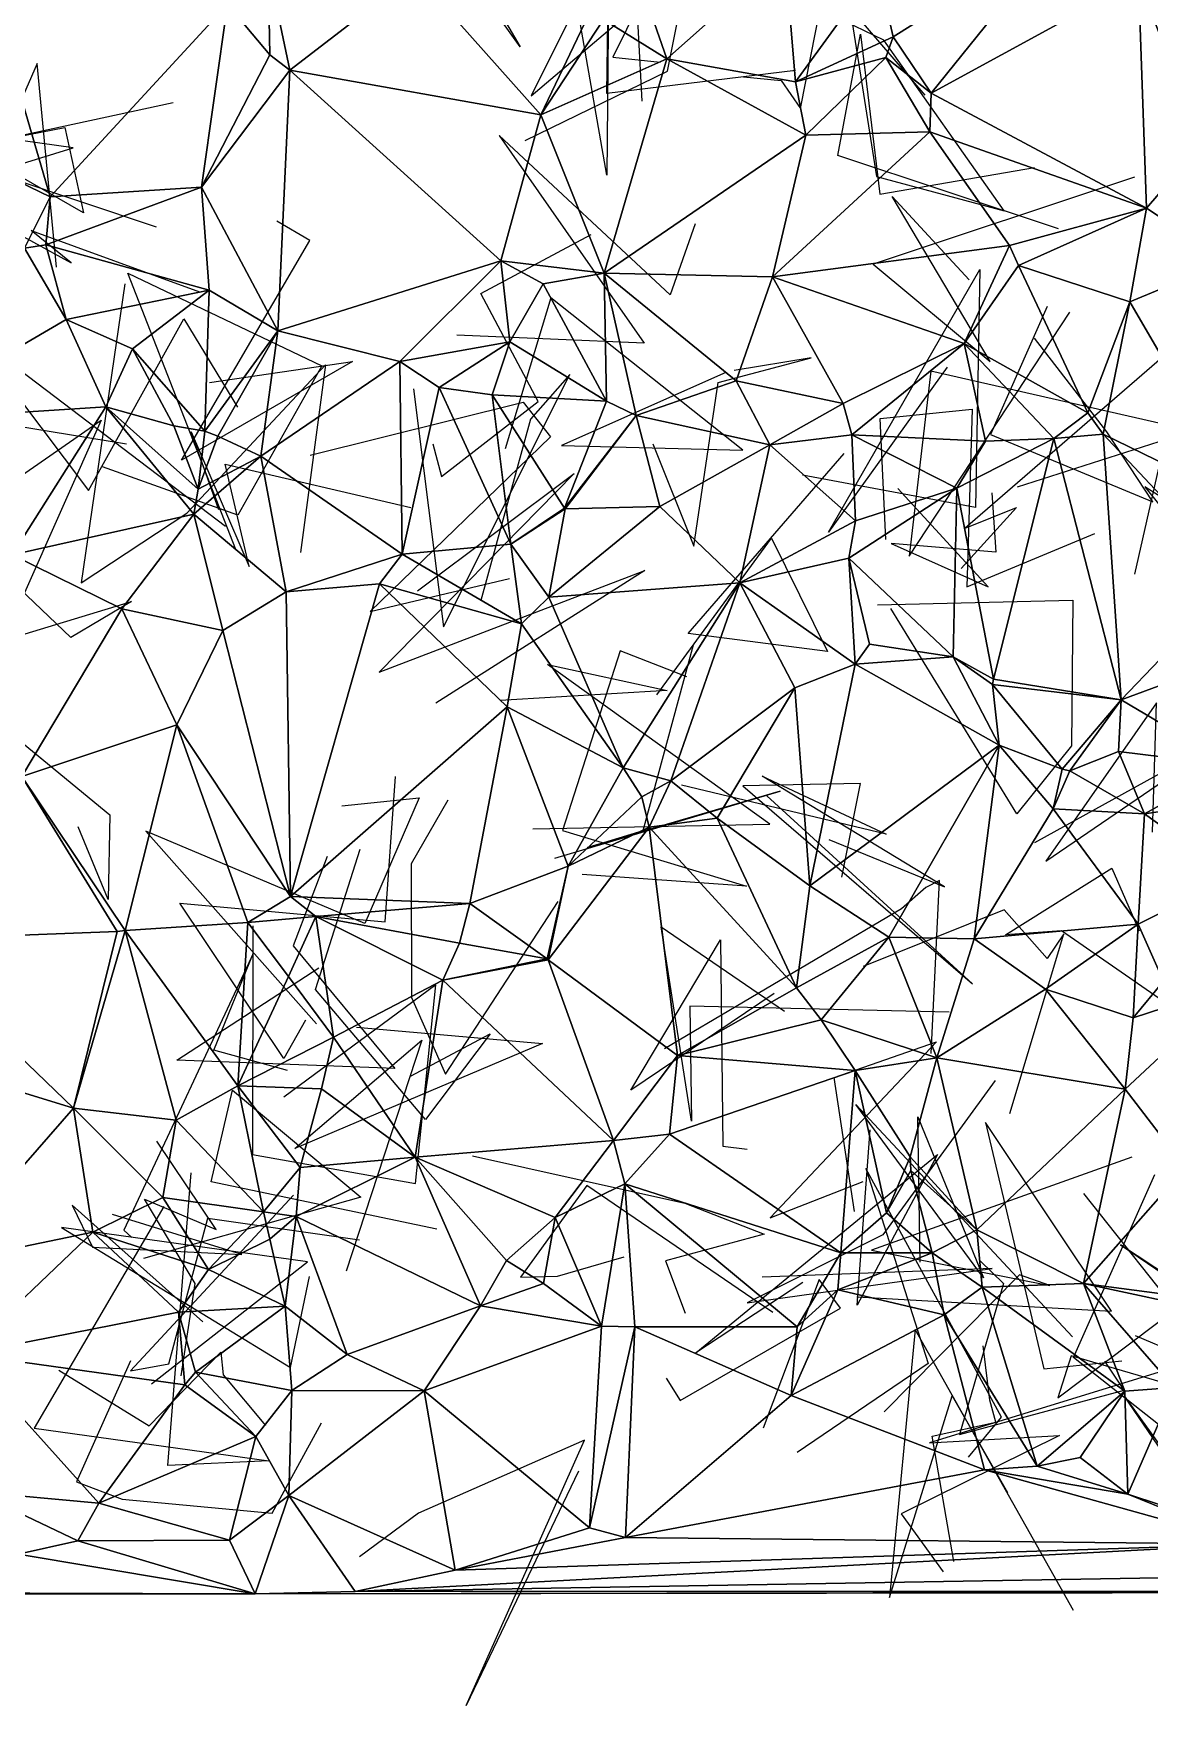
# Model space of a CAD drawing. Header units: metres. Extents: x -15.8 to 15.9, y -15.9 to 15.9.
# Drawn here: x -4.59 to 2.68, y -15.72 to -4.84 of the extents above; entities that cross this region are included whole.
import ezdxf

# ---------------------------------------------------------------- set-up
doc = ezdxf.new("R2010")
doc.units = ezdxf.units.M
doc.layers.add('CRACKS', color=1, linetype='Continuous')
doc.layers.add('STREET_MESH', color=7, linetype='Continuous')

msp = doc.modelspace()

# ---------------------------------------------------------------- linework, layer by layer
at = {"layer": 'CRACKS'}
for points in [[(-1.131, -3.259, 0.1), (-2.162, -3.655, 0.1), (-1.419, -4.926, 0.1), (-1.61, -4.66, 0.1), (-2.757, -4.073, 0.1)], [(-1.385, -5.536, 0.1), (-0.46, -5.084, 0.1), (-0.188, -3.722, 0.1), (-0.815, -4.994, 0.1), (-0.508, -5.026, 0.1)], [(-0.625, -5.279, 0.1), (-0.695, -3.937, 0.1), (-1.346, -5.244, 0.1), (-0.365, -4.411, 0.1), (-0.155, -3.907, 0.1)], [(0.373, -5.08, 0.1), (-0.855, -5.23, 0.1), (-0.839, -4.122, 0.1), (-0.855, -5.762, 0.1), (-1.025, -4.78, 0.1)], [(0.645, -4.148, 0.1), (0.901, -5.769, 0.1), (1.732, -5.994, 0.1), (0.95, -4.883, 0.1), (0.697, -4.761, 0.1)], [(0.035, -5.121, 0.1), (0.28, -5.144, 0.1), (0.407, -5.328, 0.1), (0.572, -4.489, 0.1), (1.217, -5.24, 0.1)], [(2.086, -6.11, 0.1), (0.649, -5.634, 0.1), (0.798, -4.843, 0.1), (0.924, -5.884, 0.1), (1.931, -5.71, 0.1)], [(-4.438, -6.359, 0.1), (-4.563, -5.035, 0.1), (-5.21, -6.511, 0.1), (-5.068, -5.528, 0.1), (-4.679, -6.142, 0.1)], [(-5.122, -5.018, 0.1), (-5.02, -5.796, 0.1), (-4.329, -5.583, 0.1), (-4.762, -5.523, 0.1), (-3.678, -5.288, 0.1)], [(-3.787, -6.099, 0.1), (-5.233, -5.615, 0.1), (-4.384, -5.451, 0.1), (-4.261, -6.007, 0.1), (-5.157, -5.492, 0.1)], [(-0.28, -6.077, 0.1), (-0.442, -6.54, 0.1), (-1.555, -5.502, 0.1), (-0.612, -6.855, 0.1), (-1.831, -6.801, 0.1)], [(2.58, -5.773, 0.1), (0.88, -6.339, 0.1), (1.641, -6.974, 0.1), (1.003, -5.899, 0.1), (1.504, -6.441, 0.1)], [(-4.734, -7.609, 0.1), (-4.835, -6.063, 0.1), (-4.342, -6.331, 0.1), (-4.602, -6.12, 0.1), (-3.507, -6.519, 0.1)], [(-3.442, -7.109, 0.1), (-2.511, -6.974, 0.1), (-3.623, -7.615, 0.1), (-2.787, -6.187, 0.1), (-3.003, -6.061, 0.1)], [(-1.988, -7.509, 0.1), (-1.93, -7.721, 0.1), (-1.301, -7.234, 0.1), (-1.675, -6.53, 0.1), (-0.956, -6.148, 0.1)], [(-3.269, -8.196, 0.1), (-3.973, -6.399, 0.1), (-2.71, -7.001, 0.1), (-3.257, -7.973, 0.1), (-4.138, -7.659, 0.1)], [(1.361, -7.011, 0.1), (0.588, -8.084, 0.1), (1.574, -6.375, 0.1), (1.546, -7.924, 0.1), (0.419, -7.712, 0.1)], [(-3.993, -6.467, 0.1), (-4.277, -8.413, 0.1), (-3.588, -7.961, 0.1), (-2.685, -6.995, 0.1), (-2.849, -8.217, 0.1)], [(-0.079, -7.045, 0.1), (-1.15, -7.52, 0.1), (0.03, -7.55, 0.1), (-1.218, -6.56, 0.1), (-1.516, -7.541, 0.1)], [(2.012, -6.615, 0.1), (1.643, -7.448, 0.1), (2.7, -7.887, 0.1), (2.401, -7.432, 0.1), (1.93, -6.822, 0.1)], [(-3.337, -8.047, 0.1), (-5.01, -6.778, 0.1), (-4.23, -7.813, 0.1), (-3.609, -6.695, 0.1), (-3.259, -7.271, 0.1)], [(1.82, -7.788, 0.1), (2.959, -7.425, 0.1), (1.254, -7.036, 0.1), (1.113, -8.24, 0.1), (2.16, -6.653, 0.1)], [(2.584, -8.358, 0.1), (2.937, -6.795, 0.1), (1.479, -8.058, 0.1), (1.813, -7.923, 0.1), (1.452, -8.32, 0.1)], [(-0.555, -7.509, 0.1), (-0.287, -8.175, 0.1), (-0.13, -7.109, 0.1), (0.477, -6.949, 0.1), (-0.025, -7.031, 0.1)], [(-2.113, -7.151, 0.1), (-1.917, -8.699, 0.1), (-1.096, -7.057, 0.1), (-1.351, -7.348, 0.1), (-1.674, -8.529, 0.1)], [(-5.442, -8.254, 0.1), (-4.146, -7.356, 0.1), (-4.654, -8.499, 0.1), (-5.588, -7.247, 0.1), (-3.982, -7.509, 0.1)], [(-2.786, -7.582, 0.1), (-1.399, -7.237, 0.1), (-1.221, -7.463, 0.1), (-2.395, -8.601, 0.1), (-1.487, -8.385, 0.1)], [(0.961, -8.132, 0.1), (0.926, -7.345, 0.1), (1.525, -7.284, 0.1), (1.489, -8.44, 0.1), (2.322, -8.093, 0.1)], [(-5.357, -8.962, 0.1), (-3.95, -8.535, 0.1), (-4.345, -8.77, 0.1), (-5.348, -7.813, 0.1), (-5.711, -7.358, 0.1)], [(-3.38, -7.939, 0.1), (-3.56, -7.432, 0.1), (-3.184, -8.308, 0.1), (-3.339, -7.642, 0.1), (-2.131, -7.924, 0.1)], [(-0.529, -9.143, 0.1), (0.217, -8.122, 0.1), (0.582, -8.86, 0.1), (-0.325, -8.743, 0.1), (0.691, -7.571, 0.1)], [(-2.086, -8.465, 0.1), (-1.066, -7.702, 0.1), (-2.337, -8.995, 0.1), (-0.608, -8.333, 0.1), (-1.967, -9.197, 0.1)], [(1.653, -7.828, 0.1), (1.679, -8.214, 0.1), (0.997, -8.157, 0.1), (1.628, -8.44, 0.1), (1.04, -7.799, 0.1)], [(3.389, -8.453, 0.1), (3.02, -8.023, 0.1), (2.649, -7.789, 0.1), (3.782, -9.199, 0.1), (3.715, -8.649, 0.1)], [(0.908, -8.557, 0.1), (2.179, -8.527, 0.1), (2.17, -9.473, 0.1), (1.816, -9.917, 0.1), (0.994, -8.58, 0.1)], [(-1.193, -10.205, 0.1), (0.275, -9.769, 0.1), (-0.98, -10.136, 0.1), (-0.618, -10.026, 0.1), (-0.29, -8.816, 0.1)], [(-0.333, -9.025, 0.1), (-0.768, -8.855, 0.1), (-1.143, -10.025, 0.1), (0.054, -10.387, 0.1), (-1.014, -10.311, 0.1)], [(-1.336, -10.015, 0.1), (0.207, -9.983, 0.1), (-1.24, -8.945, 0.1), (-0.461, -9.113, 0.1), (-1.549, -9.18, 0.1)], [(-4.663, -10.007, 0.1), (-4.988, -9.186, 0.1), (-4.09, -9.922, 0.1), (-4.101, -10.475, 0.1), (-4.296, -10.001, 0.1)], [(2.699, -10.036, 0.1), (2.724, -9.194, 0.1), (2.004, -10.224, 0.1), (3.228, -9.39, 0.1), (1.93, -10.105, 0.1)], [(-2.816, -11.259, 0.1), (-2.957, -11.508, 0.1), (-3.634, -10.498, 0.1), (-2.297, -10.619, 0.1), (-2.23, -9.673, 0.1)], [(0.592, -10.084, 0.1), (1.345, -10.391, 0.1), (0.156, -9.671, 0.1), (0.964, -10.048, 0.1), (-0.369, -9.73, 0.1)], [(0.676, -10.329, 0.1), (0.797, -9.72, 0.1), (0.03, -9.735, 0.1), (1.526, -11.022, 0.1), (0.188, -9.8, 0.1)], [(-2.579, -9.865, 0.1), (-2.076, -9.812, 0.1), (-2.429, -10.631, 0.1), (-3.855, -10.029, 0.1), (-2.744, -11.282, 0.1)], [(-1.889, -9.828, 0.1), (-2.128, -10.242, 0.1), (-2.126, -11.111, 0.1), (-1.905, -11.611, 0.1), (-1.171, -10.486, 0.1)], [(-2.676, -10.194, 0.1), (-2.896, -10.776, 0.1), (-2.234, -11.573, 0.1), (-3.655, -11.519, 0.1), (-2.729, -10.918, 0.1)], [(-2.133, -11.623, 0.1), (-1.615, -11.348, 0.1), (-2.036, -11.906, 0.1), (-2.752, -11.06, 0.1), (-2.461, -10.147, 0.1)], [(3.378, -11.559, 0.1), (2.106, -10.677, 0.1), (1.742, -10.703, 0.1), (2.434, -10.27, 0.1), (2.611, -10.678, 0.1)], [(1.257, -11.476, 0.1), (1.311, -10.35, 0.1), (1.223, -10.395, 0.1), (1.063, -10.535, 0.1), (-0.479, -11.445, 0.1)], [(1.77, -11.867, 0.1), (2.122, -10.698, 0.1), (2.013, -10.857, 0.1), (1.733, -10.541, 0.1), (0.814, -10.91, 0.1)], [(-3.159, -10.646, 0.1), (-3.161, -12.134, 0.1), (-2.099, -12.321, 0.1), (-1.967, -11.03, 0.1), (-2.957, -11.76, 0.1)], [(1.374, -11.207, 0.1), (-0.314, -11.169, 0.1), (-0.303, -11.916, 0.1), (-0.501, -10.651, 0.1), (0.302, -11.2, 0.1)], [(0.234, -11.085, 0.1), (-0.699, -11.715, 0.1), (-0.114, -10.736, 0.1), (-0.099, -12.078, 0.1), (0.059, -12.099, 0.1)], [(-2.933, -11.587, 0.1), (-3.412, -11.454, 0.1), (-3.154, -10.821, 0.1), (-3.999, -12.626, 0.1), (-3.946, -12.673, 0.1)], [(-2.484, -11.304, 0.1), (-1.274, -11.411, 0.1), (-2.886, -12.095, 0.1), (-2.058, -11.389, 0.1), (-2.551, -12.893, 0.1)], [(0.758, -12.504, 0.1), (0.625, -11.633, 0.1), (1.291, -11.399, 0.1), (0.208, -12.545, 0.1), (0.814, -12.309, 0.1)], [(-1.961, -12.62, 0.1), (-3.43, -12.311, 0.1), (-3.292, -11.714, 0.1), (-2.457, -12.411, 0.1), (-3.871, -12.81, 0.1)], [(1.674, -11.651, 0.1), (0.943, -12.656, 0.1), (0.06, -13.099, 0.1), (1.654, -12.875, 0.1), (0.156, -12.932, 0.1)], [(1.186, -12.834, 0.1), (1.17, -11.887, 0.1), (1.598, -12.935, 0.1), (0.766, -11.807, 0.1), (2.178, -13.32, 0.1)], [(0.774, -13.059, 0.1), (2.431, -13.152, 0.1), (1.612, -11.925, 0.1), (1.99, -13.527, 0.1), (2.499, -13.475, 0.1)], [(2.914, -12.083, 0.1), (3.393, -11.909, 0.1), (3.704, -13.521, 0.1), (2.49, -12.721, 0.1), (3.531, -13.427, 0.1)], [(-3.626, -13.574, 0.1), (-3.534, -12.973, 0.1), (-3.864, -12.424, 0.1), (-3.397, -12.621, 0.1), (-3.784, -12.046, 0.1)], [(0.421, -12.967, 0.1), (-0.275, -13.424, 0.1), (1.298, -12.134, 0.1), (0.776, -13.114, 0.1), (0.859, -11.973, 0.1)], [(-1.73, -12.142, 0.1), (-0.347, -12.449, 0.1), (0.17, -12.651, 0.1), (-0.473, -12.825, 0.1), (-0.344, -13.165, 0.1)], [(2.563, -12.15, 0.1), (0.868, -12.756, 0.1), (2.03, -12.986, 0.1), (1.832, -12.916, 0.1), (0.952, -13.807, 0.1)], [(-3.739, -12.472, 0.1), (-4.582, -13.913, 0.1), (-3.055, -14.127, 0.1), (-3.713, -14.157, 0.1), (-3.56, -12.253, 0.1)], [(1.5, -14.102, 0.1), (1.715, -13.842, 0.1), (0.832, -12.224, 0.1), (1.237, -13.492, 0.1), (0.385, -14.072, 0.1)], [(3.861, -12.985, 0.1), (3.99, -14.158, 0.1), (2.982, -14.083, 0.1), (2.183, -13.453, 0.1), (2.714, -12.263, 0.1)], [(-2.895, -12.398, 0.1), (-3.955, -13.54, 0.1), (-3.705, -13.495, 0.1), (-3.452, -12.547, 0.1), (-2.465, -12.688, 0.1)], [(0.226, -13.161, 0.1), (-0.985, -12.335, 0.1), (-1.417, -12.932, 0.1), (-1.175, -12.924, 0.1), (-0.741, -12.8, 0.1)], [(2.586, -13.31, 0.1), (3.119, -13.536, 0.1), (3.064, -13.86, 0.1), (2.943, -13.259, 0.1), (2.252, -12.386, 0.1)], [(-3.484, -13.222, 0.1), (-4.336, -12.463, 0.1), (-4.204, -12.736, 0.1), (-3.23, -12.783, 0.1), (-4.073, -12.524, 0.1)], [(-3.818, -13.626, 0.1), (-2.803, -12.832, 0.1), (-4.405, -12.608, 0.1), (-2.914, -13.519, 0.1), (-2.79, -12.927, 0.1)], [(1.579, -12.827, 0.1), (1.728, -12.972, 0.1), (1.441, -13.955, 0.1), (2.514, -13.666, 0.1), (2.387, -13.477, 0.1)], [(-0.468, -13.588, 0.1), (-0.377, -13.733, 0.1), (0.668, -13.134, 0.1), (0.527, -12.946, 0.1), (0.163, -13.914, 0.1)], [(3.046, -13.698, 0.1), (2.169, -13.443, 0.1), (2.082, -13.717, 0.1), (3.19, -12.881, 0.1), (2.791, -13.575, 0.1)], [(2.183, -15.1, 0.1), (1.152, -13.272, 0.1), (0.987, -15.016, 0.1), (1.394, -13.703, 0.1), (1.754, -14.332, 0.1)], [(1.405, -14.781, 0.1), (1.263, -13.966, 0.1), (1.679, -13.875, 0.1), (1.64, -13.731, 0.1), (1.595, -13.378, 0.1)], [(-4.422, -13.537, 0.1), (-3.834, -13.898, 0.1), (-3.368, -13.419, 0.1), (-3.352, -13.567, 0.1), (-3.077, -13.897, 0.1)], [(-3.955, -13.475, 0.1), (-4.307, -14.264, 0.1), (-4.01, -14.376, 0.1), (-3.033, -14.466, 0.1), (-2.713, -13.879, 0.1)], [(2.932, -13.491, 0.1), (1.247, -14.009, 0.1), (2.093, -13.962, 0.1), (1.062, -14.471, 0.1), (1.335, -14.849, 0.1)], [(3.082, -14.537, 0.1), (2.514, -13.704, 0.1), (3.779, -15.457, 0.1), (4.167, -13.753, 0.1), (3.702, -13.589, 0.1)], [(-1.038, -14.194, 0.1), (-1.77, -15.719, 0.1), (-1, -13.991, 0.1), (-2.081, -14.466, 0.1), (-2.464, -14.752, 0.1)]]:
    msp.add_polyline3d(points, dxfattribs=at)
at = {"layer": 'STREET_MESH'}
for points in [[(-0.774, -4.112), (-0.875, -4.748), (-0.464, -5.005)], [(0.305, -4.321), (-0.774, -4.112), (-0.464, -5.005)], [(1.01, -4.86), (2.11, -4.17), (0.907, -4.418)], [(1.01, -4.86), (1.257, -5.227), (2.11, -4.17)], [(2.11, -4.17), (1.257, -5.227), (2.606, -4.49)], [(0.305, -4.321), (-0.464, -5.005), (0.374, -5.154)], [(0.305, -4.321), (0.374, -5.154), (0.907, -4.418)], [(3.138, -5.328), (3.232, -4.318), (2.606, -4.49)], [(-4.478, -5.902), (-4.931, -4.361), (-5.141, -5.584)], [(-3.324, -4.651), (-4.931, -4.361), (-4.478, -5.902)], [(-3.06, -4.405), (-3.324, -4.651), (-3.048, -4.978)], [(-2.918, -5.077), (-3.06, -4.405), (-3.048, -4.978)], [(-2.918, -5.077), (-2.103, -4.449), (-3.06, -4.405)], [(-2.103, -4.449), (-2.918, -5.077), (-1.283, -5.368)], [(-0.928, -4.625), (-2.103, -4.449), (-1.283, -5.368)], [(0.374, -5.154), (1.01, -4.86), (0.907, -4.418)], [(1.257, -5.227), (2.659, -5.975), (2.606, -4.49)], [(3.022, -5.554), (3.138, -5.328), (2.606, -4.49)], [(2.659, -5.975), (3.022, -5.554), (2.606, -4.49)], [(-3.494, -5.838), (-3.324, -4.651), (-4.478, -5.902)], [(-3.324, -4.651), (-3.494, -5.838), (-3.048, -4.978)], [(-0.875, -4.748), (-0.928, -4.625), (-1.283, -5.368)], [(-0.464, -5.005), (-0.875, -4.748), (-1.283, -5.368)], [(0.963, -4.995), (1.01, -4.86), (0.374, -5.154)], [(1.01, -4.86), (0.963, -4.995), (1.257, -5.227)], [(-3.494, -5.838), (-2.918, -5.077), (-3.048, -4.978)], [(0.963, -4.995), (0.374, -5.154), (0.442, -5.501)], [(1.249, -5.48), (0.963, -4.995), (0.442, -5.501)], [(0.963, -4.995), (1.249, -5.48), (1.257, -5.227)], [(-2.996, -6.774), (-2.918, -5.077), (-3.494, -5.838)], [(-2.918, -5.077), (-2.996, -6.774), (-1.545, -6.319)], [(-1.283, -5.368), (-2.918, -5.077), (-1.545, -6.319)], [(-0.464, -5.005), (-1.283, -5.368), (-0.871, -6.398)], [(-0.464, -5.005), (-0.871, -6.398), (0.442, -5.501)], [(0.374, -5.154), (-0.464, -5.005), (0.442, -5.501)], [(1.249, -5.48), (2.659, -5.975), (1.257, -5.227)], [(-1.283, -5.368), (-1.545, -6.319), (-0.871, -6.398)], [(0.442, -5.501), (-0.871, -6.398), (0.225, -6.423)], [(1.249, -5.48), (0.442, -5.501), (0.225, -6.423)], [(1.768, -6.218), (1.249, -5.48), (0.225, -6.423)], [(2.659, -5.975), (1.249, -5.48), (1.768, -6.218)], [(-4.645, -6.237), (-4.478, -5.902), (-5.141, -5.584)], [(3.182, -6.322), (3.022, -5.554), (2.659, -5.975)], [(-4.506, -6.214), (-3.494, -5.838), (-4.478, -5.902)], [(-4.506, -6.214), (-3.443, -6.509), (-3.494, -5.838)], [(-3.443, -6.509), (-2.996, -6.774), (-3.494, -5.838)], [(-4.645, -6.237), (-4.506, -6.214), (-4.478, -5.902)], [(1.825, -6.349), (2.659, -5.975), (1.768, -6.218)], [(1.825, -6.349), (2.551, -6.585), (2.659, -5.975)], [(2.551, -6.585), (3.182, -6.322), (2.659, -5.975)], [(-4.375, -6.699), (-4.645, -6.237), (-5.5, -7.357)], [(-4.645, -6.237), (-4.375, -6.699), (-4.506, -6.214)], [(-4.375, -6.699), (-3.443, -6.509), (-4.506, -6.214)], [(1.472, -6.856), (1.768, -6.218), (0.225, -6.423)], [(1.472, -6.856), (1.825, -6.349), (1.768, -6.218)], [(-1.545, -6.319), (-2.996, -6.774), (-2.202, -6.973)], [(-1.485, -6.846), (-1.545, -6.319), (-2.202, -6.973)], [(-1.545, -6.319), (-1.269, -6.468), (-0.871, -6.398)], [(-1.485, -6.846), (-1.269, -6.468), (-1.545, -6.319)], [(-1.269, -6.468), (-0.857, -7.232), (-0.871, -6.398)], [(-0.871, -6.398), (-0.012, -7.1), (0.225, -6.423)], [(-0.663, -7.325), (-0.012, -7.1), (-0.871, -6.398)], [(-0.857, -7.232), (-0.663, -7.325), (-0.871, -6.398)], [(2.277, -7.308), (1.825, -6.349), (1.472, -6.856)], [(1.825, -6.349), (2.277, -7.308), (2.551, -6.585)], [(3.182, -6.322), (2.551, -6.585), (3.32, -7.906)], [(-3.443, -6.509), (-4.375, -6.699), (-3.942, -6.89)], [(-3.472, -7.427), (-3.443, -6.509), (-3.942, -6.89)], [(-3.443, -6.509), (-3.472, -7.427), (-2.996, -6.774)], [(-1.485, -6.846), (-0.857, -7.232), (-1.269, -6.468)], [(-0.012, -7.1), (0.684, -7.247), (0.225, -6.423)], [(0.684, -7.247), (1.472, -6.856), (0.225, -6.423)], [(2.277, -7.308), (2.376, -7.446), (2.551, -6.585)], [(2.551, -6.585), (2.376, -7.446), (3.32, -7.906)], [(-4.117, -7.268), (-4.375, -6.699), (-5.5, -7.357)], [(-4.375, -6.699), (-4.117, -7.268), (-3.942, -6.89)], [(-2.996, -6.774), (-3.472, -7.427), (-3.386, -7.459)], [(-3.108, -7.59), (-2.996, -6.774), (-3.386, -7.459)], [(-2.996, -6.774), (-3.108, -7.59), (-2.202, -6.973)], [(-1.945, -7.143), (-1.485, -6.846), (-2.202, -6.973)], [(-1.485, -6.846), (-1.945, -7.143), (-1.602, -7.19)], [(-0.857, -7.232), (-1.485, -6.846), (-1.602, -7.19)], [(-4.117, -7.268), (-3.674, -7.392), (-3.942, -6.89)], [(-3.674, -7.392), (-3.472, -7.427), (-3.942, -6.89)], [(0.741, -7.45), (1.472, -6.856), (0.684, -7.247)], [(0.741, -7.45), (1.61, -7.492), (1.472, -6.856)], [(1.61, -7.492), (2.056, -7.475), (1.472, -6.856)], [(2.056, -7.475), (2.277, -7.308), (1.472, -6.856)], [(-3.108, -7.59), (-2.186, -8.227), (-2.202, -6.973)], [(-2.186, -8.227), (-1.945, -7.143), (-2.202, -6.973)], [(-1.945, -7.143), (-2.186, -8.227), (-1.479, -8.162)], [(-1.602, -7.19), (-1.945, -7.143), (-1.479, -8.162)], [(-0.663, -7.325), (0.207, -7.515), (-0.012, -7.1)], [(-0.012, -7.1), (0.207, -7.515), (0.684, -7.247)], [(-4.726, -8.231), (-4.117, -7.268), (-5.5, -7.357)], [(-4.117, -7.268), (-4.726, -8.231), (-3.544, -7.966)], [(-3.516, -7.805), (-4.117, -7.268), (-3.544, -7.966)], [(-4.117, -7.268), (-3.516, -7.805), (-3.674, -7.392)], [(-1.131, -7.927), (-1.602, -7.19), (-1.479, -8.162)], [(-1.131, -7.927), (-0.857, -7.232), (-1.602, -7.19)], [(-0.663, -7.325), (-0.857, -7.232), (-1.131, -7.927)], [(0.207, -7.515), (0.741, -7.45), (0.684, -7.247)], [(-3.516, -7.805), (-3.472, -7.427), (-3.674, -7.392)], [(-0.663, -7.325), (-1.131, -7.927), (-1.125, -7.931)], [(-0.663, -7.325), (-1.125, -7.931), (-0.509, -7.917)], [(0.207, -7.515), (-0.663, -7.325), (-0.509, -7.917)], [(2.376, -7.446), (2.277, -7.308), (2.056, -7.475)], [(-3.472, -7.427), (-3.516, -7.805), (-3.386, -7.459)], [(-3.516, -7.805), (-3.108, -7.59), (-3.386, -7.459)], [(0.765, -8.011), (0.741, -7.45), (0.207, -7.515)], [(0.741, -7.45), (0.765, -8.011), (1.425, -7.797)], [(1.61, -7.492), (0.741, -7.45), (1.425, -7.797)], [(2.056, -7.475), (1.61, -7.492), (1.425, -7.797)], [(1.664, -9.041), (2.056, -7.475), (1.425, -7.797)], [(2.495, -9.174), (2.056, -7.475), (1.664, -9.041)], [(2.376, -7.446), (2.056, -7.475), (2.495, -9.174)], [(2.376, -7.446), (3.257, -8.38), (3.32, -7.906)], [(3.257, -8.38), (2.376, -7.446), (2.495, -9.174)], [(-3.108, -7.59), (-3.516, -7.805), (-3.544, -7.966)], [(-2.943, -8.471), (-3.108, -7.59), (-3.544, -7.966)], [(-3.108, -7.59), (-2.943, -8.471), (-2.186, -8.227)], [(0.011, -8.413), (0.207, -7.515), (-0.509, -7.917)], [(0.765, -8.011), (0.207, -7.515), (0.011, -8.413)], [(0.722, -8.254), (1.401, -8.894), (1.425, -7.797)], [(0.765, -8.011), (0.722, -8.254), (1.425, -7.797)], [(1.401, -8.894), (1.664, -9.041), (1.425, -7.797)], [(-1.125, -7.931), (-1.131, -7.927), (-1.479, -8.162)], [(-1.233, -8.507), (-1.125, -7.931), (-1.479, -8.162)], [(-1.233, -8.507), (0.011, -8.413), (-0.509, -7.917)], [(-1.125, -7.931), (-1.233, -8.507), (-0.509, -7.917)], [(-3.544, -7.966), (-4.726, -8.231), (-4.011, -8.583)], [(-3.354, -8.723), (-3.544, -7.966), (-4.011, -8.583)], [(-3.354, -8.723), (-2.943, -8.471), (-3.544, -7.966)], [(0.722, -8.254), (0.765, -8.011), (0.011, -8.413)], [(-4.726, -8.231), (-4.663, -9.674), (-4.011, -8.583)], [(-2.943, -8.471), (-2.334, -8.42), (-2.186, -8.227)], [(-2.334, -8.42), (-1.41, -8.681), (-2.186, -8.227)], [(-2.186, -8.227), (-1.41, -8.681), (-1.479, -8.162)], [(-1.41, -8.681), (-1.233, -8.507), (-1.479, -8.162)], [(0.762, -8.943), (0.722, -8.254), (0.011, -8.413)], [(1.401, -8.894), (0.722, -8.254), (0.856, -8.813)], [(0.722, -8.254), (0.762, -8.943), (0.856, -8.813)], [(-2.913, -10.455), (-2.943, -8.471), (-3.354, -8.723)], [(-2.334, -8.42), (-2.943, -8.471), (-2.913, -10.455)], [(-2.334, -8.42), (-2.913, -10.455), (-1.504, -9.22)], [(-1.41, -8.681), (-2.334, -8.42), (-1.504, -9.22)], [(-1.233, -8.507), (-0.749, -9.617), (0.011, -8.413)], [(-0.749, -9.617), (-0.438, -9.702), (0.011, -8.413)], [(0.011, -8.413), (-0.438, -9.702), (0.37, -9.097)], [(0.762, -8.943), (0.011, -8.413), (0.37, -9.097)], [(3.576, -8.776), (3.257, -8.38), (2.495, -9.174)], [(-4.663, -9.674), (-3.654, -9.338), (-4.011, -8.583)], [(-3.654, -9.338), (-3.354, -8.723), (-4.011, -8.583)], [(-1.41, -8.681), (-0.749, -9.617), (-1.233, -8.507)], [(-0.749, -9.617), (-1.41, -8.681), (-1.504, -9.22)], [(-3.654, -9.338), (-2.913, -10.455), (-3.354, -8.723)], [(3.576, -8.776), (2.495, -9.174), (3.216, -9.601)], [(0.762, -8.943), (1.401, -8.894), (0.856, -8.813)], [(0.762, -8.943), (1.7, -9.469), (1.401, -8.894)], [(1.401, -8.894), (1.657, -9.076), (1.664, -9.041)], [(1.7, -9.469), (1.657, -9.076), (1.401, -8.894)], [(0.468, -10.386), (0.762, -8.943), (0.37, -9.097)], [(0.762, -8.943), (0.468, -10.386), (1.7, -9.469)], [(-0.438, -9.702), (-0.136, -9.945), (0.37, -9.097)], [(-0.136, -9.945), (0.468, -10.386), (0.37, -9.097)], [(1.657, -9.076), (2.495, -9.174), (1.664, -9.041)], [(1.657, -9.076), (2.11, -9.626), (2.495, -9.174)], [(2.11, -9.626), (1.657, -9.076), (1.7, -9.469)], [(-2.913, -10.455), (-1.747, -10.501), (-1.504, -9.22)], [(-1.747, -10.501), (-1.107, -10.258), (-1.504, -9.22)], [(-1.107, -10.258), (-0.749, -9.617), (-1.504, -9.22)], [(2.11, -9.626), (2.161, -9.636), (2.495, -9.174)], [(2.161, -9.636), (2.476, -9.512), (2.495, -9.174)], [(2.495, -9.174), (2.476, -9.512), (3.216, -9.601)], [(-3.99, -10.676), (-3.654, -9.338), (-4.663, -9.674)], [(-3.654, -9.338), (-3.99, -10.676), (-3.192, -10.623)], [(-2.913, -10.455), (-3.654, -9.338), (-3.192, -10.623)], [(0.468, -10.386), (0.981, -10.718), (1.7, -9.469)], [(0.981, -10.718), (1.537, -10.73), (1.7, -9.469)], [(1.7, -9.469), (1.537, -10.73), (2.052, -9.885)], [(2.11, -9.626), (1.7, -9.469), (2.052, -9.885)], [(2.476, -9.512), (2.161, -9.636), (2.646, -9.916)], [(3.216, -9.601), (2.476, -9.512), (2.646, -9.916)], [(-5.467, -10.736), (-4.043, -10.682), (-4.663, -9.674)], [(-4.043, -10.682), (-3.99, -10.676), (-4.663, -9.674)], [(-0.627, -9.806), (-0.749, -9.617), (-1.107, -10.258)], [(-0.627, -9.806), (-0.438, -9.702), (-0.749, -9.617)], [(2.161, -9.636), (2.11, -9.626), (2.052, -9.885)], [(2.161, -9.636), (2.052, -9.885), (2.646, -9.916)], [(3.388, -9.809), (3.216, -9.601), (2.646, -9.916)], [(-0.438, -9.702), (-0.627, -9.806), (-0.578, -10.004)], [(-0.438, -9.702), (-0.578, -10.004), (-0.136, -9.945)], [(-0.578, -10.004), (-0.627, -9.806), (-1.107, -10.258)], [(1.537, -10.73), (2.605, -10.634), (2.052, -9.885)], [(2.052, -9.885), (2.605, -10.634), (2.646, -9.916)], [(3.219, -10.328), (3.388, -9.809), (2.646, -9.916)], [(-0.578, -10.004), (-1.236, -10.866), (-0.395, -11.488)], [(-0.578, -10.004), (-1.107, -10.258), (-1.236, -10.866)], [(-0.578, -10.004), (0.381, -11.048), (-0.136, -9.945)], [(0.381, -11.048), (-0.578, -10.004), (-0.395, -11.488)], [(0.381, -11.048), (0.468, -10.386), (-0.136, -9.945)], [(2.605, -10.634), (3.219, -10.328), (2.646, -9.916)], [(-1.243, -10.861), (-1.107, -10.258), (-1.747, -10.501)], [(-1.107, -10.258), (-1.243, -10.861), (-1.236, -10.866)], [(2.605, -10.634), (2.769, -11.006), (3.219, -10.328)], [(0.981, -10.718), (0.468, -10.386), (0.381, -11.048)], [(-2.748, -10.585), (-2.913, -10.455), (-3.192, -10.623)], [(-2.913, -10.455), (-2.748, -10.585), (-1.747, -10.501)], [(-1.747, -10.501), (-2.748, -10.585), (-1.814, -10.758)], [(-1.243, -10.861), (-1.747, -10.501), (-1.814, -10.758)], [(-3.99, -10.676), (-3.256, -11.686), (-3.192, -10.623)], [(-3.256, -11.686), (-2.926, -10.975), (-3.192, -10.623)], [(-2.926, -10.975), (-2.748, -10.585), (-3.192, -10.623)], [(-2.748, -10.585), (-2.926, -10.975), (-2.635, -11.369)], [(-2.748, -10.585), (-1.923, -10.999), (-1.814, -10.758)], [(-1.923, -10.999), (-2.748, -10.585), (-2.635, -11.369)], [(2.605, -10.634), (1.537, -10.73), (2.001, -11.057)], [(2.572, -11.244), (2.605, -10.634), (2.001, -11.057)], [(2.572, -11.244), (2.769, -11.006), (2.605, -10.634)], [(-5.467, -10.736), (-5.59, -11.444), (-4.326, -11.832)], [(-4.043, -10.682), (-5.467, -10.736), (-4.326, -11.832)], [(-3.99, -10.676), (-4.326, -11.832), (-3.658, -11.909)], [(-3.99, -10.676), (-4.043, -10.682), (-4.326, -11.832)], [(-3.256, -11.686), (-3.99, -10.676), (-3.658, -11.909)], [(-1.923, -10.999), (-1.243, -10.861), (-1.814, -10.758)], [(0.54, -11.256), (0.981, -10.718), (0.381, -11.048)], [(0.981, -10.718), (0.54, -11.256), (1.295, -11.504)], [(1.537, -10.73), (0.981, -10.718), (1.295, -11.504)], [(2.001, -11.057), (1.537, -10.73), (1.295, -11.504)], [(-1.243, -10.861), (-1.923, -10.999), (-1.236, -10.866)], [(-1.923, -10.999), (-0.812, -12.041), (-1.236, -10.866)], [(-1.236, -10.866), (-0.812, -12.041), (-0.395, -11.488)], [(-2.926, -10.975), (-3.256, -11.686), (-2.635, -11.369)], [(-1.923, -10.999), (-2.635, -11.369), (-2.102, -12.151)], [(-0.812, -12.041), (-1.923, -10.999), (-2.102, -12.151)], [(0.54, -11.256), (0.381, -11.048), (-0.395, -11.488)], [(2.001, -11.057), (1.295, -11.504), (2.52, -11.709)], [(2.572, -11.244), (2.001, -11.057), (2.52, -11.709)], [(2.914, -12.219), (3.258, -11.02), (2.52, -11.709)], [(3.258, -11.02), (2.572, -11.244), (2.52, -11.709)], [(2.769, -11.006), (2.572, -11.244), (3.258, -11.02)], [(0.762, -11.587), (0.54, -11.256), (-0.395, -11.488)], [(0.54, -11.256), (0.762, -11.587), (1.295, -11.504)], [(-3.256, -11.686), (-2.712, -11.706), (-2.635, -11.369)], [(-2.635, -11.369), (-2.712, -11.706), (-2.102, -12.151)], [(-5.59, -11.444), (-5.217, -12.849), (-4.326, -11.832)], [(-0.812, -12.041), (-0.447, -12), (-0.395, -11.488)], [(-0.447, -12), (0.762, -11.587), (-0.395, -11.488)], [(0.762, -11.587), (1.121, -12.149), (1.295, -11.504)], [(1.121, -12.149), (1.555, -12.624), (1.295, -11.504)], [(1.295, -11.504), (1.555, -12.624), (2.52, -11.709)], [(-0.447, -12), (0.67, -12.774), (0.762, -11.587)], [(0.67, -12.774), (0.967, -12.512), (0.762, -11.587)], [(0.967, -12.512), (1.121, -12.149), (0.762, -11.587)], [(-3.256, -11.686), (-3.658, -11.909), (-3.09, -12.507)], [(-2.712, -11.706), (-3.256, -11.686), (-2.85, -12.217)], [(-3.256, -11.686), (-3.09, -12.507), (-2.85, -12.217)], [(-2.102, -12.151), (-2.712, -11.706), (-2.85, -12.217)], [(1.555, -12.624), (2.248, -12.973), (2.52, -11.709)], [(2.248, -12.973), (2.914, -12.219), (2.52, -11.709)], [(-5.217, -12.849), (-4.2, -12.639), (-4.326, -11.832)], [(-4.326, -11.832), (-3.746, -12.413), (-3.658, -11.909)], [(-4.326, -11.832), (-4.2, -12.639), (-3.746, -12.413)], [(-3.658, -11.909), (-3.746, -12.413), (-3.09, -12.507)], [(-0.812, -12.041), (-2.102, -12.151), (-1.191, -12.542)], [(-0.737, -12.325), (-0.812, -12.041), (-1.191, -12.542)], [(-0.812, -12.041), (-0.737, -12.325), (-0.447, -12)], [(-0.447, -12), (-0.737, -12.325), (0.67, -12.774)], [(-2.878, -12.536), (-2.102, -12.151), (-2.85, -12.217)], [(-1.677, -13.117), (-2.102, -12.151), (-2.878, -12.536)], [(-2.102, -12.151), (-1.508, -12.822), (-1.191, -12.542)], [(-1.677, -13.117), (-1.508, -12.822), (-2.102, -12.151)], [(1.121, -12.149), (0.967, -12.512), (1.124, -12.238)], [(1.555, -12.624), (1.121, -12.149), (1.124, -12.238)], [(-3.09, -12.507), (-2.878, -12.536), (-2.85, -12.217)], [(0.967, -12.512), (1.263, -12.773), (1.124, -12.238)], [(1.263, -12.773), (1.555, -12.624), (1.124, -12.238)], [(3.157, -13.092), (2.914, -12.219), (2.248, -12.973)], [(-0.89, -13.25), (-0.737, -12.325), (-1.191, -12.542)], [(-0.673, -13.255), (-0.737, -12.325), (-0.89, -13.25)], [(-0.737, -12.325), (0.384, -13.254), (0.67, -12.774)], [(0.384, -13.254), (-0.737, -12.325), (-0.673, -13.255)], [(-4.2, -12.639), (-3.447, -12.881), (-3.746, -12.413)], [(-3.746, -12.413), (-3.447, -12.881), (-3.09, -12.507)], [(-3.09, -12.507), (-3.447, -12.881), (-3.048, -12.684)], [(-2.878, -12.536), (-3.09, -12.507), (-3.048, -12.684)], [(-2.949, -13.12), (-2.878, -12.536), (-3.048, -12.684)], [(-2.949, -13.12), (-2.546, -13.434), (-2.878, -12.536)], [(-2.546, -13.434), (-1.677, -13.117), (-2.878, -12.536)], [(-1.508, -12.822), (-1.267, -12.972), (-1.191, -12.542)], [(-1.267, -12.972), (-0.89, -13.25), (-1.191, -12.542)], [(0.967, -12.512), (0.67, -12.774), (1.263, -12.773)], [(-4.2, -12.639), (-5.217, -12.849), (-5.034, -13.432)], [(-4.2, -12.639), (-5.034, -13.432), (-3.644, -13.159)], [(-3.447, -12.881), (-4.2, -12.639), (-3.644, -13.159)], [(-3.447, -12.881), (-2.949, -13.12), (-3.048, -12.684)], [(1.59, -12.996), (1.555, -12.624), (1.263, -12.773)], [(1.59, -12.996), (2.248, -12.973), (1.555, -12.624)], [(-1.267, -12.972), (-1.508, -12.822), (-1.677, -13.117)], [(0.384, -13.254), (0.649, -13.013), (0.67, -12.774)], [(1.263, -12.773), (0.649, -13.013), (1.342, -13.176)], [(0.67, -12.774), (0.649, -13.013), (1.263, -12.773)], [(1.59, -12.996), (1.263, -12.773), (1.342, -13.176)], [(-3.447, -12.881), (-3.644, -13.159), (-2.949, -13.12)], [(-0.89, -13.25), (-1.267, -12.972), (-1.677, -13.117)], [(0.649, -13.013), (0.345, -13.701), (1.342, -13.176)], [(0.649, -13.013), (0.384, -13.254), (0.345, -13.701)], [(1.947, -14.161), (1.59, -12.996), (1.342, -13.176)], [(1.59, -12.996), (2.518, -13.672), (2.248, -12.973)], [(1.947, -14.161), (2.518, -13.672), (1.59, -12.996)], [(3.157, -13.092), (2.248, -12.973), (3.119, -13.16)], [(2.248, -12.973), (2.839, -13.649), (3.119, -13.16)], [(2.518, -13.672), (2.839, -13.649), (2.248, -12.973)], [(-3.644, -13.159), (-5.034, -13.432), (-3.602, -13.632)], [(-3.644, -13.159), (-3.532, -13.55), (-2.949, -13.12)], [(-3.532, -13.55), (-3.644, -13.159), (-3.602, -13.632)], [(-3.532, -13.55), (-2.905, -13.668), (-2.949, -13.12)], [(-2.905, -13.668), (-2.546, -13.434), (-2.949, -13.12)], [(-2.546, -13.434), (-2.044, -13.671), (-1.677, -13.117)], [(-2.044, -13.671), (-0.89, -13.25), (-1.677, -13.117)], [(-2.044, -13.671), (-0.967, -14.563), (-0.89, -13.25)], [(-0.967, -14.563), (-0.673, -13.255), (-0.89, -13.25)], [(-0.673, -13.255), (-0.967, -14.563), (-0.732, -14.625)], [(0.345, -13.701), (-0.673, -13.255), (-0.732, -14.625)], [(0.384, -13.254), (-0.673, -13.255), (0.345, -13.701)], [(0.345, -13.701), (1.604, -14.184), (1.342, -13.176)], [(1.604, -14.184), (1.947, -14.161), (1.342, -13.176)], [(-5.034, -13.432), (-4.162, -14.401), (-3.602, -13.632)], [(-4.162, -14.401), (-5.034, -13.432), (-4.968, -14.328)], [(-2.044, -13.671), (-2.546, -13.434), (-2.905, -13.668)], [(-3.14, -13.969), (-3.532, -13.55), (-3.602, -13.632)], [(-3.14, -13.969), (-2.905, -13.668), (-3.532, -13.55)], [(-4.162, -14.401), (-3.14, -13.969), (-3.602, -13.632)], [(-2.924, -14.352), (-2.905, -13.668), (-3.14, -13.969)], [(-2.924, -14.352), (-2.044, -13.671), (-2.905, -13.668)], [(-2.044, -13.671), (-2.924, -14.352), (-1.841, -14.837)], [(-0.967, -14.563), (-2.044, -13.671), (-1.841, -14.837)], [(1.604, -14.184), (0.345, -13.701), (-0.732, -14.625)], [(2.518, -13.672), (1.947, -14.161), (2.228, -14.104)], [(2.537, -14.344), (2.518, -13.672), (2.228, -14.104)], [(2.537, -14.344), (2.839, -13.649), (2.518, -13.672)], [(2.839, -13.649), (2.537, -14.344), (3.17, -14.552)], [(-3.14, -13.969), (-4.162, -14.401), (-3.312, -14.643)], [(-2.924, -14.352), (-3.14, -13.969), (-3.312, -14.643)], [(1.947, -14.161), (2.537, -14.344), (2.228, -14.104)], [(1.604, -14.184), (-0.732, -14.625), (3.341, -14.668)], [(2.537, -14.344), (1.947, -14.161), (1.604, -14.184)], [(2.537, -14.344), (1.604, -14.184), (3.341, -14.668)], [(-4.299, -14.646), (-4.968, -14.328), (-4.688, -14.733)], [(-4.299, -14.646), (-4.162, -14.401), (-4.968, -14.328)], [(-3.143, -14.992), (-2.924, -14.352), (-3.312, -14.643)], [(-2.924, -14.352), (-3.143, -14.992), (-2.493, -14.976)], [(-1.841, -14.837), (-2.924, -14.352), (-2.493, -14.976)], [(3.17, -14.552), (2.537, -14.344), (3.341, -14.668)], [(-4.162, -14.401), (-4.299, -14.646), (-3.312, -14.643)], [(-0.967, -14.563), (-1.841, -14.837), (-0.732, -14.625)], [(-3.143, -14.992), (-4.299, -14.646), (-4.688, -14.733)], [(-4.299, -14.646), (-3.143, -14.992), (-3.312, -14.643)], [(-1.841, -14.837), (-2.493, -14.976), (3.341, -14.668)], [(-2.493, -14.976), (4.913, -14.85), (3.341, -14.668)], [(-0.732, -14.625), (-1.841, -14.837), (3.341, -14.668)], [(-9.01, -14.975), (-3.143, -14.992), (-4.688, -14.733)], [(4.913, -14.85), (-2.493, -14.976), (7.577, -14.975)], [(-3.143, -14.992), (-9.01, -14.975), (-9.128, -14.998)], [(-2.493, -14.976), (-3.143, -14.992), (7.577, -14.975)], [(-3.143, -14.992), (8.016, -14.979), (7.577, -14.975)]]:
    msp.add_3dface(points, dxfattribs=at)

doc.saveas('drawing.dxf')
